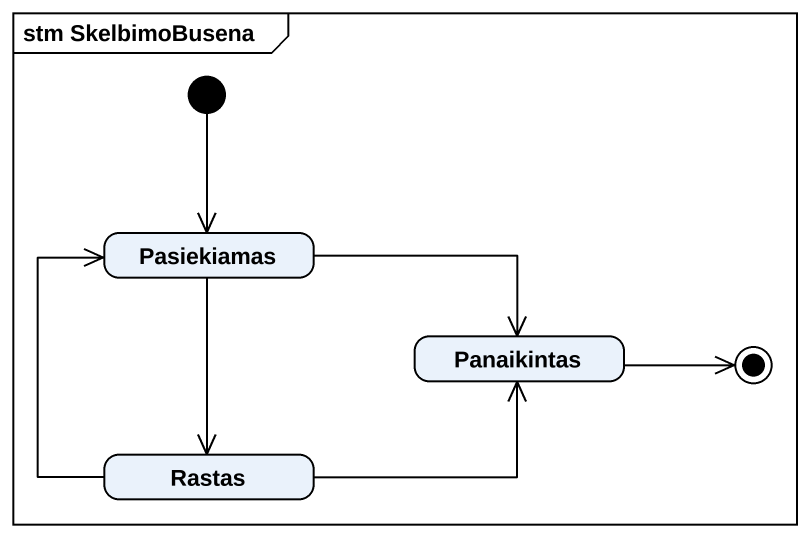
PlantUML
@startuml
mainframe stm SkelbimoBusena
hide empty description
state Pasiekiamas
state Panaikintas
state Rastas
[*] --> Pasiekiamas
Pasiekiamas -right-> Panaikintas
Pasiekiamas --> Rastas
Rastas -up-> Pasiekiamas
Rastas -right-> Panaikintas
Panaikintas -right-> [*]
@enduml
